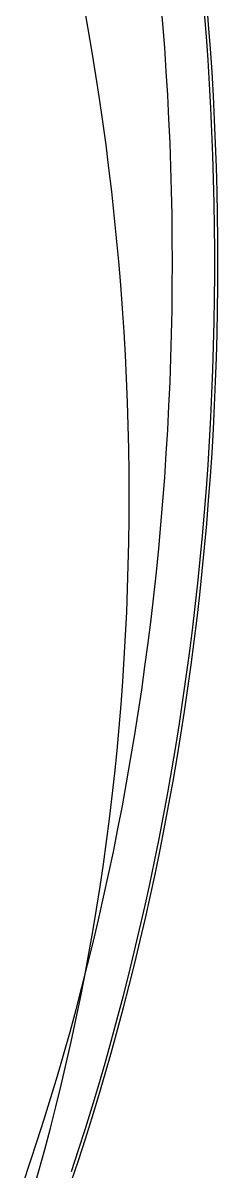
# Model space of a CAD drawing. Extents: x -1 to 217, y -22 to 302.
# Drawn here: x 201.8 to 217.1, y 68 to 158.5 of the extents above; entities that cross this region are included whole.
import ezdxf

# ---------------------------------------------------------------- set-up
doc = ezdxf.new("R2010")
doc.units = 0

msp = doc.modelspace()

# ---------------------------------------------------------------- linework, layer by layer
at = {"layer": 'ELLIPSES'}
for p, q in [((212.767, 158.45), (212.61, 160.321)), ((216.363, 158.374), (216.209, 160.238)), ((206.892, 158.05), (206.565, 159.866)), ((216.184, 157.445), (216.037, 159.31)), ((212.908, 156.577), (212.767, 158.45)), ((216.502, 156.508), (216.363, 158.374)), ((207.203, 156.229), (206.892, 158.05)), ((216.316, 155.577), (216.184, 157.445)), ((213.035, 154.702), (212.908, 156.577)), ((207.499, 154.405), (207.203, 156.229)), ((216.627, 154.639), (216.502, 156.508)), ((216.433, 153.706), (216.316, 155.577)), ((207.779, 152.578), (207.499, 154.405)), ((213.147, 152.824), (213.035, 154.702)), ((216.736, 152.768), (216.627, 154.639)), ((216.536, 151.834), (216.433, 153.706)), ((208.043, 150.747), (207.779, 152.578)), ((213.244, 150.945), (213.147, 152.824)), ((216.832, 150.896), (216.736, 152.768)), ((216.624, 149.96), (216.536, 151.834)), ((208.292, 148.914), (208.043, 150.747)), ((213.326, 149.064), (213.244, 150.945)), ((216.912, 149.022), (216.832, 150.896)), ((216.698, 148.085), (216.624, 149.96)), ((208.525, 147.079), (208.292, 148.914)), ((213.393, 147.181), (213.326, 149.064)), ((216.978, 147.147), (216.912, 149.022)), ((216.756, 146.209), (216.698, 148.085)), ((208.742, 145.241), (208.525, 147.079)), ((213.446, 145.298), (213.393, 147.181)), ((217.03, 145.271), (216.978, 147.147)), ((216.801, 144.332), (216.756, 146.209)), ((208.943, 143.401), (208.742, 145.241)), ((213.483, 143.413), (213.446, 145.298)), ((217.067, 143.394), (217.03, 145.271)), ((216.83, 142.454), (216.801, 144.332)), ((209.128, 141.559), (208.943, 143.401)), ((213.505, 141.529), (213.483, 143.413)), ((217.089, 141.516), (217.067, 143.394)), ((216.845, 140.575), (216.83, 142.454)), ((209.298, 139.716), (209.128, 141.559)), ((213.513, 139.644), (213.505, 141.529)), ((217.096, 139.638), (217.089, 141.516)), ((216.845, 138.697), (216.845, 140.575)), ((209.451, 137.872), (209.298, 139.716)), ((213.505, 137.759), (213.513, 139.644)), ((217.089, 137.761), (217.096, 139.638)), ((216.83, 136.819), (216.845, 138.697)), ((209.589, 136.027), (209.451, 137.872)), ((213.483, 135.874), (213.505, 137.759)), ((217.067, 135.883), (217.089, 137.761)), ((216.801, 134.941), (216.83, 136.819)), ((209.71, 134.182), (209.589, 136.027)), ((213.445, 133.989), (213.483, 135.874)), ((217.03, 134.006), (217.067, 135.883)), ((216.756, 133.064), (216.801, 134.941)), ((209.816, 132.336), (209.71, 134.182)), ((213.393, 132.106), (213.445, 133.989)), ((216.978, 132.13), (217.03, 134.006)), ((216.698, 131.187), (216.756, 133.064)), ((209.905, 130.491), (209.816, 132.336)), ((213.325, 130.224), (213.393, 132.106)), ((216.912, 130.255), (216.978, 132.13)), ((209.979, 128.645), (209.905, 130.491)), ((216.624, 129.312), (216.698, 131.187)), ((213.243, 128.343), (213.325, 130.224)), ((216.832, 128.381), (216.912, 130.255)), ((210.036, 126.801), (209.979, 128.645)), ((216.536, 127.438), (216.624, 129.312)), ((213.146, 126.463), (213.243, 128.343)), ((216.736, 126.508), (216.832, 128.381)), ((210.078, 124.957), (210.036, 126.801)), ((216.433, 125.566), (216.536, 127.438)), ((213.034, 124.586), (213.146, 126.463)), ((216.627, 124.637), (216.736, 126.508)), ((210.103, 123.114), (210.078, 124.957)), ((216.316, 123.696), (216.433, 125.566)), ((212.907, 122.71), (213.034, 124.586)), ((216.502, 122.769), (216.627, 124.637)), ((210.112, 121.273), (210.103, 123.114)), ((216.184, 121.828), (216.316, 123.696)), ((212.765, 120.837), (212.907, 122.71)), ((216.363, 120.902), (216.502, 122.769)), ((210.106, 119.433), (210.112, 121.273)), ((216.037, 119.962), (216.184, 121.828)), ((212.608, 118.967), (212.765, 120.837)), ((216.209, 119.038), (216.363, 120.902)), ((210.083, 117.595), (210.106, 119.433)), ((215.876, 118.099), (216.037, 119.962)), ((212.436, 117.099), (212.608, 118.967)), ((216.041, 117.177), (216.209, 119.038)), ((215.7, 116.239), (215.876, 118.099)), ((210.044, 115.76), (210.083, 117.595)), ((212.25, 115.235), (212.436, 117.099)), ((215.858, 115.319), (216.041, 117.177)), ((215.51, 114.382), (215.7, 116.239)), ((209.989, 113.927), (210.044, 115.76)), ((212.049, 113.374), (212.25, 115.235)), ((215.661, 113.464), (215.858, 115.319)), ((215.305, 112.528), (215.51, 114.382)), ((209.918, 112.097), (209.989, 113.927)), ((211.833, 111.517), (212.049, 113.374)), ((215.449, 111.613), (215.661, 113.464)), ((215.086, 110.678), (215.305, 112.528)), ((209.831, 110.27), (209.918, 112.097)), ((211.602, 109.664), (211.833, 111.517)), ((215.223, 109.765), (215.449, 111.613)), ((214.852, 108.832), (215.086, 110.678)), ((209.728, 108.447), (209.831, 110.27)), ((211.357, 107.815), (211.602, 109.664)), ((214.982, 107.922), (215.223, 109.765)), ((214.604, 106.99), (214.852, 108.832)), ((209.61, 106.627), (209.728, 108.447)), ((211.097, 105.971), (211.357, 107.815)), ((214.727, 106.083), (214.982, 107.922)), ((214.341, 105.153), (214.604, 106.99)), ((209.475, 104.811), (209.61, 106.627)), ((210.823, 104.131), (211.097, 105.971)), ((214.457, 104.248), (214.727, 106.083)), ((214.064, 103.32), (214.341, 105.153)), ((209.324, 102.999), (209.475, 104.811)), ((210.533, 102.297), (210.823, 104.131)), ((214.174, 102.418), (214.457, 104.248)), ((213.773, 101.492), (214.064, 103.32)), ((209.157, 101.192), (209.324, 102.999)), ((210.23, 100.467), (210.533, 102.297)), ((213.876, 100.593), (214.174, 102.418)), ((213.467, 99.669), (213.773, 101.492)), ((208.974, 99.39), (209.157, 101.192)), ((209.912, 98.644), (210.23, 100.467)), ((213.563, 98.773), (213.876, 100.593)), ((213.147, 97.852), (213.467, 99.669)), ((208.776, 97.592), (208.974, 99.39)), ((209.579, 96.826), (209.912, 98.644)), ((213.237, 96.959), (213.563, 98.773)), ((212.813, 96.04), (213.147, 97.852)), ((208.561, 95.8), (208.776, 97.592)), ((209.232, 95.014), (209.579, 96.826)), ((212.896, 95.15), (213.237, 96.959)), ((212.465, 94.234), (212.813, 96.04)), ((208.331, 94.014), (208.561, 95.8)), ((208.871, 93.208), (209.232, 95.014)), ((212.541, 93.348), (212.896, 95.15)), ((212.103, 92.434), (212.465, 94.234)), ((208.085, 92.233), (208.331, 94.014)), ((208.495, 91.409), (208.871, 93.208)), ((212.173, 91.551), (212.541, 93.348)), ((211.727, 90.641), (212.103, 92.434)), ((207.823, 90.458), (208.085, 92.233)), ((208.105, 89.617), (208.495, 91.409)), ((211.79, 89.761), (212.173, 91.551)), ((211.336, 88.854), (211.727, 90.641)), ((207.546, 88.69), (207.823, 90.458)), ((207.701, 87.832), (208.105, 89.617)), ((211.393, 87.978), (211.79, 89.761)), ((207.253, 86.929), (207.546, 88.69)), ((210.932, 87.074), (211.336, 88.854)), ((207.283, 86.054), (207.701, 87.832)), ((210.982, 86.202), (211.393, 87.978)), ((206.944, 85.174), (207.253, 86.929)), ((210.514, 85.302), (210.932, 87.074)), ((206.85, 84.284), (207.283, 86.054)), ((210.558, 84.433), (210.982, 86.202)), ((206.619, 83.427), (206.944, 85.174)), ((210.082, 83.536), (210.514, 85.302)), ((206.404, 82.522), (206.85, 84.284)), ((210.119, 82.671), (210.558, 84.433)), ((206.28, 81.687), (206.619, 83.427)), ((209.636, 81.778), (210.082, 83.536)), ((205.944, 80.768), (206.404, 82.522)), ((209.667, 80.917), (210.119, 82.671)), ((205.924, 79.955), (206.28, 81.687)), ((209.176, 80.028), (209.636, 81.778)), ((205.469, 79.022), (205.944, 80.768)), ((209.202, 79.171), (209.667, 80.917)), ((205.553, 78.231), (205.924, 79.955)), ((208.703, 78.286), (209.176, 80.028)), ((204.982, 77.285), (205.469, 79.022)), ((208.722, 77.433), (209.202, 79.171)), ((205.167, 76.515), (205.553, 78.231)), ((208.216, 76.552), (208.703, 78.286)), ((204.48, 75.556), (204.982, 77.285)), ((208.229, 75.704), (208.722, 77.433)), ((204.766, 74.808), (205.167, 76.515)), ((207.716, 74.827), (208.216, 76.552)), ((203.964, 73.837), (204.48, 75.556)), ((207.723, 73.983), (208.229, 75.704)), ((204.349, 73.109), (204.766, 74.808)), ((207.202, 73.11), (207.716, 74.827)), ((203.435, 72.127), (203.964, 73.837)), ((207.203, 72.271), (207.723, 73.983)), ((203.918, 71.42), (204.349, 73.109)), ((206.675, 71.402), (207.202, 73.11)), ((202.893, 70.427), (203.435, 72.127)), ((206.67, 70.567), (207.203, 72.271)), ((203.471, 69.74), (203.918, 71.42)), ((206.134, 69.704), (206.675, 71.402)), ((202.337, 68.736), (202.893, 70.427)), ((203.009, 68.069), (203.471, 69.74)), ((205.581, 68.015), (206.134, 69.704)), ((206.123, 68.874), (206.67, 70.567)), ((205.564, 67.189), (206.123, 68.874)), ((201.767, 67.055), (202.337, 68.736)), ((202.532, 66.408), (203.009, 68.069))]:
    msp.add_line(p, q, dxfattribs=at)

doc.saveas('drawing.dxf')
